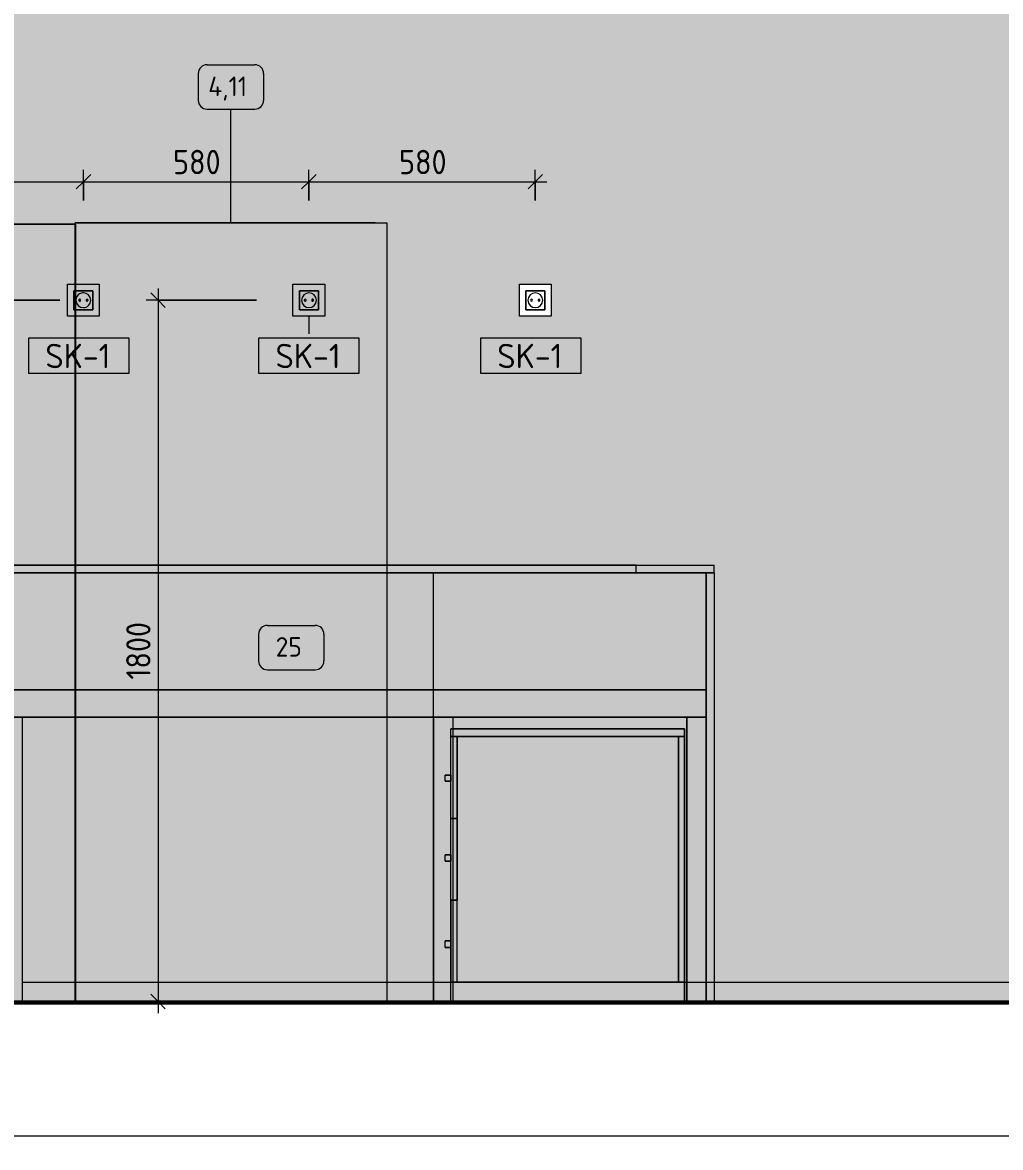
# Model space of a CAD drawing. Header units: millimetres. Extents: x 63432 to 177405, y -1987 to 27578.
# Drawn here: x 129068 to 131578, y 8025 to 10913 of the extents above; entities that cross this region are included whole.
import ezdxf

# ---------------------------------------------------------------- set-up
doc = ezdxf.new("R2010")
doc.units = ezdxf.units.MM
for name, color, linetype, lineweight in [('A-ANNO-DIMS', 7, 'Continuous', 9), ('A-ANNO-DIMS-25', 7, 'Continuous', 9), ('A-GENM-1', 7, 'Continuous', 9), ('A-WALL-PATT', 7, 'Continuous', 9), ('E-ELEC-EQPM', 7, 'Continuous', 9), ('E-ELEC-FIXT-IDEN', 7, 'Continuous', 9), ('I-FURN-IDEN', 7, 'Continuous', 9), ('Электрические приборы', 7, 'Continuous', 9)]:
    doc.layers.add(name, color=color, linetype=linetype, lineweight=lineweight)
for name, color, linetype, lineweight, true_color in [('A-FLOR-1', 7, 'Continuous', 9, 0x787878), ('A-FLOR-FNSH-1', 7, 'Continuous', 30, 0x3c3c3c), ('I-FURN-10', 7, 'Continuous', 9, 0x9e9e9e), ('I-FURN-11', 7, 'Continuous', 9, 0x858585), ('I-FURN-12', 7, 'Continuous', 9, 0x8d8d8d), ('I-FURN-13', 7, 'Continuous', 9, 0x888888), ('I-FURN-6', 7, 'Continuous', 9, 0xc0c0c0), ('I-FURN-8', 7, 'Continuous', 9, 0xacacac), ('I-FURN-9', 7, 'Continuous', 9, 0x949494), ('Розетки', 7, 'Continuous', 9, 0xff1e23)]:
    doc.layers.add(name, color=color, linetype=linetype, lineweight=lineweight, true_color=true_color)
doc.layers.add('I-FURN-7', color=7, linetype='Continuous', lineweight=9, true_color=0x7f7f7f, transparency=0.7)
doc.styles.add('GOST Common_6', font='GOST_Common.ttf', dxfattribs={"height": 50})
doc.styles.add('GOST Common_7', font='GOST_Common.ttf', dxfattribs={"height": 62.5})
doc.styles.add('ISOCPEUR_2', font='isocpeur.ttf', dxfattribs={"width": 0.9, "height": 62.5})
doc.styles.add('ISOCPEUR_3', font='isocpeur.ttf', dxfattribs={"width": 0.9, "height": 50})
doc.dimstyles.new('ISO-2_0_0_9К_Средний_округл2', dxfattribs={"dimscale": 304.8, "dimtxt": 49.799059, "dimasz": 0.123031, "dimexe": 0.098425, "dimexo": 0, "dimgap": 0, "dimtad": 1, "dimdec": 0, "dimrnd": 10, "dimzin": 0, "dimdsep": 46, "dimtxsty": 'ISOCPEUR_3', "dimblk1": 'OBLIQUE', "dimblk2": 'OBLIQUE', "dimsah": 1, "dimcen": 0.09, "dimdle": 0.098425, "dimazin": 0, "dimtfac": 1, "dimtdec": 4, "dimtix": 1, "dimtmove": 0, "dimatfit": 3, "dimfxl": 1, "dimtvp": 1, "dimtolj": 1, "dimtzin": 0, "dimarcsym": 2})
doc.dimstyles.new('ISO-2_5_0_9К_БОЛЬШОЙ_1', dxfattribs={"dimscale": 304.8, "dimtxt": 62.248823, "dimasz": 0.123031, "dimexe": 0.098425, "dimexo": 0.246063, "dimgap": 0, "dimtad": 1, "dimdec": 0, "dimrnd": 10, "dimzin": 0, "dimdsep": 46, "dimtxsty": 'ISOCPEUR_2', "dimblk1": 'OBLIQUE', "dimblk2": 'OBLIQUE', "dimsah": 1, "dimcen": 0.09, "dimdle": 0.098425, "dimazin": 0, "dimtfac": 1, "dimtdec": 4, "dimtix": 1, "dimtmove": 0, "dimatfit": 3, "dimfxl": 1, "dimtvp": 1, "dimtolj": 1, "dimtzin": 0, "dimarcsym": 2})
doc.dimstyles.new('ISO-2_5_0_9К_БОЛЬШОЙ_округление', dxfattribs={"dimscale": 304.8, "dimtxt": 62.248823, "dimasz": 0.123031, "dimexe": 0.098425, "dimexo": 0, "dimgap": 0, "dimtad": 1, "dimdec": 0, "dimrnd": 10, "dimzin": 0, "dimdsep": 46, "dimtxsty": 'ISOCPEUR_2', "dimblk1": 'OBLIQUE', "dimblk2": 'OBLIQUE', "dimsah": 1, "dimcen": 0.09, "dimdle": 0.098425, "dimazin": 0, "dimtfac": 1, "dimtdec": 4, "dimtix": 1, "dimtmove": 0, "dimatfit": 3, "dimfxl": 1, "dimtvp": 1, "dimtolj": 1, "dimtzin": 0, "dimarcsym": 2})

# ---------------------------------------------------------------- blocks, each defined once
blk = doc.blocks.new('Шкаф параметрический - 4_11-32490028-Развертка 3_12-3')
at = {"layer": 'I-FURN-7'}
h = blk.add_hatch(color=256, dxfattribs=at)
h.paths.add_polyline_path([(16587.4, 9520), (17199.7, 9520), (17199.7, 10398.7), (16399.7, 10398.7), (16399.7, 10395), (16400.7, 10395), (16400.7, 10241), (16461.9, 10241), (16461.9, 10159), (16400.7, 10159), (16400.7, 9520)])
h.paths.add_polyline_path([(16975.4, 10159), (16958.9, 10159), (16958.9, 10241), (17040.9, 10241), (17040.9, 10159), (17024.4, 10159)])
h.paths.add_polyline_path([(16990.4, 10197.5), (16991.7, 10197.8), (16992.6, 10198.7), (16992.9, 10200), (16992.6, 10201.2), (16991.7, 10202.2), (16990.4, 10202.5), (16989.2, 10202.2), (16988.3, 10201.2), (16987.9, 10200), (16988.3, 10198.7), (16989.2, 10197.8), (16989.8, 10197.6)])
h.paths.add_polyline_path([(16411.4, 10197.5), (16412.7, 10197.8), (16413.6, 10198.7), (16413.9, 10200), (16413.6, 10201.2), (16412.7, 10202.2), (16411.4, 10202.5), (16410.2, 10202.2), (16409.3, 10201.2), (16408.9, 10200), (16409.3, 10198.7), (16410.2, 10197.8), (16410.8, 10197.6)])
h.paths.add_polyline_path([(16430.4, 10197.5), (16431.7, 10197.8), (16432.6, 10198.7), (16432.9, 10200), (16432.6, 10201.2), (16431.7, 10202.2), (16430.4, 10202.5), (16429.2, 10202.2), (16428.3, 10201.2), (16427.9, 10200), (16428.3, 10198.7), (16429.2, 10197.8), (16429.8, 10197.6)])
h.paths.add_polyline_path([(17009.4, 10197.5), (17010.7, 10197.8), (17011.6, 10198.7), (17011.9, 10200), (17011.6, 10201.2), (17010.7, 10202.2), (17009.4, 10202.5), (17008.2, 10202.2), (17007.3, 10201.2), (17006.9, 10200), (17007.3, 10198.7), (17008.2, 10197.8), (17008.8, 10197.6)])
h = blk.add_hatch(color=256, dxfattribs=at)
h.paths.add_polyline_path([(16400.7, 10159), (16461.9, 10159), (16461.9, 10241), (16400.7, 10241), (16400.7, 10168.5)])
h.paths.add_polyline_path([(16975.4, 10159), (17040.9, 10159), (17040.9, 10241), (16958.9, 10241), (16958.9, 10159)])
h.paths.add_polyline_path([(16990.4, 10197.5), (16989.2, 10197.8), (16988.3, 10198.7), (16987.9, 10200), (16988.3, 10201.2), (16989.2, 10202.2), (16990.4, 10202.5), (16991.7, 10202.2), (16992.6, 10201.2), (16992.9, 10200), (16992.6, 10198.7), (16991.7, 10197.8), (16991.1, 10197.6)])
h.paths.add_polyline_path([(16411.4, 10197.5), (16410.2, 10197.8), (16409.3, 10198.7), (16408.9, 10200), (16409.3, 10201.2), (16410.2, 10202.2), (16411.6, 10202.5), (16412.7, 10202.2), (16413.6, 10201.2), (16413.9, 10200), (16413.6, 10198.7), (16412.7, 10197.8), (16411.6, 10197.5)])
h.paths.add_polyline_path([(17009.4, 10197.5), (17008.2, 10197.8), (17007.3, 10198.7), (17006.9, 10200), (17007.3, 10201.2), (17008.2, 10202.2), (17009.4, 10202.5), (17010.7, 10202.2), (17011.6, 10201.2), (17011.9, 10200), (17011.6, 10198.7), (17010.7, 10197.8), (17010.1, 10197.6)])
h.paths.add_polyline_path([(16430.4, 10197.5), (16429.2, 10197.8), (16428.3, 10198.7), (16427.9, 10200), (16428.3, 10201.2), (16429.2, 10202.2), (16430.4, 10202.5), (16431.7, 10202.2), (16432.6, 10201.2), (16432.9, 10200), (16432.6, 10198.7), (16431.7, 10197.8), (16431.1, 10197.6)])
h = blk.add_hatch(color=256, dxfattribs=at)
h.paths.add_polyline_path([(16587.4, 8450), (17199.7, 8450), (17199.7, 9130), (16400.7, 9130), (16400.7, 8450)])
h.paths.add_polyline_path([(17199.7, 9200), (17199.7, 9520), (16400.7, 9520), (16400.7, 9200), (16587.4, 9200)])
for points in [[(16587.4, 9130), (17199.7, 9130), (17199.7, 9200), (16400.7, 9200), (16400.7, 9130)], [(16400.7, 8400), (17199.7, 8400), (17199.7, 8450), (16400.7, 8450)]]:
    blk.add_hatch(color=256, dxfattribs=at).paths.add_polyline_path(points)
at = {"layer": 'I-FURN-10'}
for p, q in [((16399.7, 9130), (16399.7, 9200)), ((17199.7, 9200), (17199.7, 9130))]:
    blk.add_line(p, q, dxfattribs=at)
at = {"layer": 'I-FURN-6'}
for p, q in [((16399.7, 10398.7), (17199.7, 10398.7)), ((16399.7, 9520), (16399.7, 10398.7)), ((17199.7, 10398.7), (17199.7, 9520))]:
    blk.add_line(p, q, dxfattribs=at)
at = {"layer": 'I-FURN-8'}
for p, q in [((17169.7, 10398.7), (16399.7, 10398.7)), ((16429.7, 10398.7), (17199.7, 10398.7)), ((16399.7, 9200), (16399.7, 9520)), ((17199.7, 9520), (17199.7, 9200)), ((16399.7, 8400), (16399.7, 9130)), ((17199.7, 9130), (17199.7, 8400))]:
    blk.add_line(p, q, dxfattribs=at)
blk = doc.blocks.new('Шкаф параметрический - 1_168-26257969-Развертка 3_12-3')
at = {"layer": 'I-FURN-7'}
h = blk.add_hatch(color=256, dxfattribs=at)
h.paths.add_polyline_path([(16214.7, 8450), (16214.7, 9130), (15900.2, 9130), (15900.2, 8450)])
h.paths.add_polyline_path([(16264.7, 8450), (16399.7, 8450), (16399.7, 9130), (16264.7, 9130), (16264.7, 8559.5)])
h.paths.add_polyline_path([(16399.7, 9520), (16400.7, 9520), (16400.7, 10159), (16399.7, 10159), (16399.7, 9746.3)])
h.paths.add_polyline_path([(15900.2, 9200), (16399.7, 9200), (16399.7, 9520), (15900.2, 9520), (15900.2, 9500)])
h.paths.add_polyline_path([(16399.7, 10241), (16400.7, 10241), (16400.7, 10395), (16399.7, 10395), (16399.7, 10253)])
for points in [[(15900.2, 9520), (16399.7, 9520), (16399.7, 10159), (16379.9, 10159), (16379.9, 10241), (16399.7, 10241), (16399.7, 10395), (15900.2, 10395), (15900.2, 9746.3)], [(16396.4, 10159), (16399.7, 10159), (16399.7, 10241), (16379.9, 10241), (16379.9, 10159)], [(16400.7, 10159), (16400.7, 10241), (16399.7, 10241), (16399.7, 10159)]]:
    blk.add_hatch(color=256, dxfattribs=at).paths.add_polyline_path(points)
h = blk.add_hatch(color=256, dxfattribs=at)
h.paths.add_polyline_path([(16399.7, 8450), (16400.7, 8450), (16400.7, 9130), (16399.7, 9130), (16399.7, 8567.7)])
h.paths.add_polyline_path([(16399.7, 9200), (16400.7, 9200), (16400.7, 9520), (16399.7, 9520), (16399.7, 9500)])
h.paths.add_polyline_path([(16399.7, 9130), (16399.7, 9200), (15900.2, 9200), (15900.2, 9130), (16264.7, 9130)])
h = blk.add_hatch(color=256, dxfattribs=at)
h.paths.add_polyline_path([(16264.7, 8450), (16264.7, 9130), (16214.7, 9130), (16214.7, 8450)])
h.paths.add_polyline_path([(16399.7, 9130), (16400.7, 9130), (16400.7, 9200), (16399.7, 9200)])
h = blk.add_hatch(color=256, dxfattribs=at)
h.paths.add_polyline_path([(16214.7, 8400), (16214.7, 8450), (15900.2, 8450), (15900.2, 8400)])
h.paths.add_polyline_path([(16399.7, 8400), (16399.7, 8450), (16264.7, 8450), (16264.7, 8400)])
h = blk.add_hatch(color=256, dxfattribs=at)
h.paths.add_polyline_path([(16214.7, 8400), (16264.7, 8400), (16264.7, 8450), (16214.7, 8450)])
h.paths.add_polyline_path([(16400.7, 8400), (16400.7, 8450), (16399.7, 8450), (16399.7, 8400)])
at = {"layer": 'I-FURN-10'}
for p, q in [((16399.7, 10395), (16400.7, 10395)), ((16400.7, 9520), (16400.7, 9200)), ((15900.2, 9130), (15900.2, 9200)), ((16400.7, 9130), (16400.7, 8400))]:
    blk.add_line(p, q, dxfattribs=at)
at = {"layer": 'I-FURN-6'}
for p, q in [((15900.2, 10395), (16399.7, 10395)), ((15900.2, 9520), (15900.2, 10395))]:
    blk.add_line(p, q, dxfattribs=at)
at = {"layer": 'I-FURN-8'}
for p, q in [((16399.6, 10395), (15900.2, 10395)), ((15901.3, 10395), (16399.7, 10395)), ((16399.7, 10395), (16400.7, 10395)), ((16400.7, 10395), (16400.7, 9520)), ((15900.2, 9200), (15900.2, 9520)), ((15900.2, 8400), (15900.2, 9130))]:
    blk.add_line(p, q, dxfattribs=at)
at = {"layer": 'I-FURN-9'}
blk.add_line((16400.7, 9200), (16400.7, 9130), dxfattribs=at)
blk = doc.blocks.new('Плинтус - Плинтус темный _ст_школа_-33434823-Развертка 3_12-3')
at = {"layer": 'A-GENM-1'}
h = blk.add_hatch(color=256, dxfattribs=at)
h.paths.add_polyline_path([(26548.8, 8400), (26581, 8400), (26581, 8450), (26450, 8450), (26450, 8400), (26500, 8400)])
h.paths.add_polyline_path([(13636, 8400), (13650.4, 8400), (13650.4, 8450), (13636, 8450), (13636, 8400.9)])
h.paths.add_polyline_path([(14569.6, 8400), (15089.7, 8400), (15089.7, 8450), (14569.6, 8450)])
h.paths.add_polyline_path([(18039.7, 8400), (18934, 8400), (18934, 8450), (18039.7, 8450)])
h.paths.add_polyline_path([(26430, 8400), (26430, 8450), (25070, 8450), (25070, 8400), (26197.2, 8400)])
h.paths.add_polyline_path([(19923.9, 8400), (20850, 8400), (20850, 8450), (19923.9, 8450)])
h.paths.add_polyline_path([(25030, 8400), (25030, 8450), (23670, 8450), (23670, 8400), (25025.3, 8400)])
h.paths.add_polyline_path([(20908.2, 8400), (23650, 8400), (23650, 8450), (20908.2, 8450)])
for p, q in [((16264.7, 8450), (16399.7, 8450)), ((16399.7, 8450), (16400.7, 8450)), ((16400.7, 8450), (17199.7, 8450)), ((17199.7, 8450), (17319.7, 8450)), ((17319.7, 8450), (17364.2, 8450)), ((17364.2, 8450), (17369.7, 8450)), ((17369.7, 8450), (17380.2, 8450)), ((17380.2, 8450), (17948.2, 8450)), ((17948.2, 8450), (17964.2, 8450)), ((17964.2, 8450), (17969.7, 8450)), ((17969.7, 8450), (18019.7, 8450)), ((18019.7, 8450), (18039.7, 8450)), ((18039.7, 8450), (18934, 8450)), ((16399.7, 8400), (16264.7, 8400)), ((16400.7, 8400), (16399.7, 8400)), ((17199.7, 8400), (16400.7, 8400)), ((17319.7, 8400), (17199.7, 8400)), ((17364.2, 8400), (17319.7, 8400)), ((17369.7, 8400), (17364.2, 8400)), ((17964.2, 8400), (17369.7, 8400)), ((17969.7, 8400), (17964.2, 8400)), ((18019.7, 8400), (17969.7, 8400)), ((18039.7, 8400), (18019.7, 8400)), ((18934, 8400), (18039.7, 8400))]:
    blk.add_line(p, q, dxfattribs=at)
blk = doc.blocks.new('Роз - p220-25282436-Развертка 3_12-3')
at = {"layer": 'Розетки'}
for p, q in [((16396.4, 10224.5), (16399.7, 10224.5)), ((16396.4, 10175.5), (16396.4, 10224.5)), ((16399.7, 10224.5), (16400.7, 10224.5)), ((16400.7, 10224.5), (16445.4, 10224.5)), ((16445.4, 10224.5), (16445.4, 10175.5)), ((16399.7, 10175.5), (16396.4, 10175.5)), ((16400.7, 10175.5), (16399.7, 10175.5)), ((16445.4, 10175.5), (16400.7, 10175.5))]:
    blk.add_line(p, q, dxfattribs=at)
for centre, radius, start, end in [((16420.9, 10200), 19, 120, 180), ((16420.9, 10200), 19, 180, 270), ((16411.4, 10200), 2.5, 120, 180), ((16411.4, 10200), 2.5, 180, 225), ((16411.4, 10200), 2.5, 225, 300), ((16411.4, 10200), 2.5, 75, 120), ((16420.9, 10200), 19, 90, 120), ((16411.4, 10200), 2.5, 0, 75), ((16411.4, 10200), 2.5, 300, 0), ((16420.9, 10200), 19, 0, 90), ((16430.4, 10200), 2.5, 165, 180), ((16430.4, 10200), 2.5, 180, 255), ((16430.4, 10200), 2.5, 90, 165), ((16430.4, 10200), 2.5, 255, 315), ((16430.4, 10200), 2.5, 30, 90), ((16430.4, 10200), 2.5, 315, 0), ((16430.4, 10200), 2.5, 0, 30), ((16420.9, 10200), 19, 315, 0), ((16420.9, 10200), 19, 270, 315)]:
    blk.add_arc(centre, radius, start, end, dxfattribs=at)
blk = doc.blocks.new('Рамки - Рамка х1-25282438-Развертка 3_12-3')
at = {"layer": 'E-ELEC-EQPM'}
for p, q in [((16379.9, 10241), (16399.7, 10241)), ((16379.9, 10159), (16379.9, 10241)), ((16396.4, 10224.5), (16396.4, 10175.5)), ((16399.7, 10224.5), (16396.4, 10224.5)), ((16399.7, 10241), (16400.7, 10241)), ((16400.7, 10224.5), (16399.7, 10224.5)), ((16400.7, 10241), (16461.9, 10241)), ((16445.4, 10224.5), (16400.7, 10224.5)), ((16445.4, 10175.5), (16445.4, 10224.5)), ((16461.9, 10241), (16461.9, 10159)), ((16396.4, 10175.5), (16399.7, 10175.5)), ((16399.7, 10175.5), (16400.7, 10175.5)), ((16400.7, 10175.5), (16445.4, 10175.5)), ((16399.7, 10159), (16379.9, 10159)), ((16400.7, 10159), (16399.7, 10159)), ((16461.9, 10159), (16400.7, 10159))]:
    blk.add_line(p, q, dxfattribs=at)
blk = doc.blocks.new('Роз - p220-V71-Развертка 3_12-3')
at = {"layer": 'Розетки'}
for p, q in [((16975.4, 10224.5), (17024.4, 10224.5)), ((16975.4, 10175.5), (16975.4, 10224.5)), ((17024.4, 10224.5), (17024.4, 10175.5)), ((17024.4, 10175.5), (16975.4, 10175.5))]:
    blk.add_line(p, q, dxfattribs=at)
for centre, radius, start, end in [((16999.9, 10200), 19, 0, 180), ((16999.9, 10200), 19, 180, 0), ((16990.4, 10200), 2.5, 0, 180), ((16990.4, 10200), 2.5, 180, 195), ((16990.4, 10200), 2.5, 195, 225), ((16990.4, 10200), 2.5, 225, 255), ((16990.4, 10200), 2.5, 255, 0), ((17009.4, 10200), 2.5, 150, 180), ((17009.4, 10200), 2.5, 180, 240), ((17009.4, 10200), 2.5, 0, 150), ((17009.4, 10200), 2.5, 240, 330), ((17009.4, 10200), 2.5, 330, 0)]:
    blk.add_arc(centre, radius, start, end, dxfattribs=at)
blk = doc.blocks.new('Рамки - Рамка х1-V72-Развертка 3_12-3')
at = {"layer": 'E-ELEC-EQPM'}
for p, q in [((16958.9, 10241), (17040.9, 10241)), ((16958.9, 10159), (16958.9, 10241)), ((16975.4, 10224.5), (16975.4, 10175.5)), ((17024.4, 10224.5), (16975.4, 10224.5)), ((17024.4, 10175.5), (17024.4, 10224.5)), ((17040.9, 10241), (17040.9, 10159)), ((16975.4, 10175.5), (17024.4, 10175.5)), ((17040.9, 10159), (16958.9, 10159))]:
    blk.add_line(p, q, dxfattribs=at)
blk = doc.blocks.new('Роз - p220-V68-Развертка 3_12-3')
at = {"layer": 'Розетки'}
for p, q in [((23279.1, 8724.5), (23328.1, 8724.5)), ((23279.1, 8675.5), (23279.1, 8724.5)), ((23328.1, 8724.5), (23328.1, 8675.5)), ((23328.1, 8675.5), (23279.1, 8675.5))]:
    blk.add_line(p, q, dxfattribs=at)
for centre, radius, start, end in [((23303.6, 8700), 19, 0, 180), ((23303.6, 8700), 19, 180, 0), ((23294.1, 8700), 2.5, 0, 180), ((23294.1, 8700), 2.5, 180, 0), ((23313.1, 8700), 2.5, 0, 180), ((23313.1, 8700), 2.5, 180, 0)]:
    blk.add_arc(centre, radius, start, end, dxfattribs=at)
blk = doc.blocks.new('Рамки - Рамка х1-V73-Развертка 3_12-3')
at = {"layer": 'E-ELEC-EQPM'}
for p, q in [((17539.9, 10241), (17621.9, 10241)), ((17539.9, 10159), (17539.9, 10241)), ((17556.4, 10224.5), (17556.4, 10175.5)), ((17605.4, 10224.5), (17556.4, 10224.5)), ((17605.4, 10175.5), (17605.4, 10224.5)), ((17621.9, 10241), (17621.9, 10159)), ((17556.4, 10175.5), (17605.4, 10175.5)), ((17621.9, 10159), (17539.9, 10159))]:
    blk.add_line(p, q, dxfattribs=at)
blk = doc.blocks.new('Рецепция библиотеки - Рецепция библиотеки-32034482-Развертка 3_12-3')
at = {"layer": 'I-FURN-7'}
h = blk.add_hatch(color=256, dxfattribs=at)
h.paths.add_polyline_path([(17199.7, 9500), (18039.7, 9500), (18039.7, 9520), (17199.7, 9520)])
h.paths.add_polyline_path([(15900.2, 9500), (15900.2, 9520), (15089.7, 9520), (15089.7, 9500), (15649.9, 9500)])
h = blk.add_hatch(color=256, dxfattribs=at)
h.paths.add_polyline_path([(15089.7, 8450), (15109.7, 8450), (15109.7, 9200), (15900.2, 9200), (15900.2, 9500), (15089.7, 9500), (15089.7, 8488.6)])
h.paths.add_polyline_path([(17319.7, 8450), (17319.7, 9130), (17199.7, 9130), (17199.7, 8450)])
h.paths.add_polyline_path([(15900.2, 8450), (15900.2, 9130), (15159.7, 9130), (15159.7, 8450), (15190.3, 8450), (15190.3, 9100), (15590.3, 9100), (15590.3, 8450), (15649.9, 8450)])
h.paths.add_polyline_path([(18019.7, 8450), (18039.7, 8450), (18039.7, 9500), (18019.7, 9500), (18019.7, 8665.4)])
h.paths.add_polyline_path([(17319.7, 9200), (17319.7, 9500), (17199.7, 9500), (17199.7, 9200)])
for points in [[(17525, 9200), (18019.7, 9200), (18019.7, 9500), (17319.7, 9500), (17319.7, 9200)], [(17969.7, 8450), (17969.7, 9130), (18019.7, 9130), (18019.7, 9200), (17319.7, 9200), (17319.7, 9130), (17369.7, 9130), (17369.7, 9100), (17964.2, 9100), (17964.2, 8450)], [(17369.7, 8450), (17369.7, 9100), (17364.2, 9100), (17364.2, 8981.3), (17349.2, 8981.3), (17349.2, 8965.7), (17364.2, 8965.7), (17364.2, 8776.7), (17349.2, 8776.7), (17349.2, 8760.1), (17364.2, 8760.1), (17364.2, 8556), (17349.2, 8556), (17349.2, 8538.7), (17364.2, 8538.7), (17364.2, 8450)], [(17369.7, 8450), (17380.2, 8450), (17380.2, 9080), (17948.2, 9080), (17948.2, 8450), (17964.2, 8450), (17964.2, 9100), (17369.7, 9100), (17369.7, 8626.2)], [(17969.7, 8400), (18019.7, 8400), (18019.7, 8450), (17319.7, 8450), (17319.7, 8400), (17964.2, 8400)]]:
    blk.add_hatch(color=256, dxfattribs=at).paths.add_polyline_path(points)
h = blk.add_hatch(color=256, dxfattribs=at)
h.paths.add_polyline_path([(15649.9, 9130), (15900.2, 9130), (15900.2, 9200), (15109.7, 9200), (15109.7, 9130), (15590.3, 9130)])
h.paths.add_polyline_path([(17319.7, 9130), (17319.7, 9200), (17199.7, 9200), (17199.7, 9130)])
h = blk.add_hatch(color=256, dxfattribs=at)
h.paths.add_polyline_path([(17319.7, 8450), (17364.2, 8450), (17364.2, 8538.7), (17349.2, 8538.7), (17349.2, 8556), (17364.2, 8556), (17364.2, 8760.1), (17349.2, 8760.1), (17349.2, 8776.7), (17364.2, 8776.7), (17364.2, 8965.7), (17349.2, 8965.7), (17349.2, 8981.3), (17364.2, 8981.3), (17364.2, 9100), (17369.7, 9100), (17369.7, 9130), (17319.7, 9130), (17319.7, 8623.2)])
h.paths.add_polyline_path([(17969.7, 8450), (18019.7, 8450), (18019.7, 9130), (17969.7, 9130), (17969.7, 8662.4)])
h.paths.add_polyline_path([(17525, 8450), (17948.2, 8450), (17948.2, 9080), (17380.2, 9080), (17380.2, 8450)])
h = blk.add_hatch(color=256, dxfattribs=at)
h.paths.add_polyline_path([(15900.2, 8400), (15900.2, 8450), (15590.3, 8450), (15590.3, 8400), (15649.9, 8400)])
h.paths.add_polyline_path([(15109.7, 8400), (15109.7, 8450), (15089.7, 8450), (15089.7, 8400)])
h.paths.add_polyline_path([(18039.7, 8400), (18039.7, 8450), (18019.7, 8450), (18019.7, 8400)])
h.paths.add_polyline_path([(17199.7, 8400), (17319.7, 8400), (17319.7, 8450), (17199.7, 8450)])
h.paths.add_polyline_path([(15159.7, 8400), (15190.3, 8400), (15190.3, 8450), (15159.7, 8450)])
at = {"layer": 'I-FURN-10'}
for p, q in [((15089.7, 9500), (17839.7, 9500)), ((18019.7, 9500), (15109.7, 9500)), ((17319.7, 9500), (18019.7, 9500)), ((17319.7, 9200), (15109.7, 9200)), ((17319.7, 9130), (17319.7, 9200)), ((18019.7, 9200), (17319.7, 9200)), ((17319.7, 9130), (17319.7, 9200)), ((17319.7, 9130), (17319.7, 9200)), ((18019.7, 9200), (18019.7, 9130)), ((18019.7, 9200), (18019.7, 9130)), ((16264.7, 8400), (16264.7, 9130)), ((16264.7, 8400), (16264.7, 9130)), ((16264.7, 9130), (17319.7, 9130)), ((17319.7, 9130), (17369.7, 9130)), ((17319.7, 8400), (17319.7, 9130)), ((17319.7, 9130), (17319.7, 8400)), ((17369.7, 9130), (17969.7, 9130)), ((17369.7, 8400), (17369.7, 9130)), ((17369.7, 8400), (17369.7, 9130)), ((17969.7, 8400), (17969.7, 9130)), ((17969.7, 9130), (17969.7, 8400)), ((18019.7, 8400), (18019.7, 9130)), ((18019.7, 8400), (18019.7, 9130)), ((17964.2, 9100), (17369.7, 9100)), ((17964.2, 9080), (17964.2, 9100)), ((17948.2, 9080), (17948.2, 8450)), ((17948.2, 8450), (17948.2, 9080)), ((17964.2, 8450), (17964.2, 9080)), ((17964.2, 8400), (17964.2, 8450)), ((17369.7, 8400), (17319.7, 8400)), ((17964.2, 8400), (17369.7, 8400)), ((17969.7, 8400), (17964.2, 8400))]:
    blk.add_line(p, q, dxfattribs=at)
at = {"layer": 'I-FURN-11'}
for p, q in [((17364.2, 8400), (17369.7, 8400)), ((17369.7, 8400), (17364.2, 8400))]:
    blk.add_line(p, q, dxfattribs=at)
at = {"layer": 'I-FURN-12'}
for p, q in [((16264.7, 9130), (16214.7, 9130)), ((16214.7, 9130), (16264.7, 9130)), ((17319.7, 9130), (17369.7, 9130)), ((17369.7, 9130), (17319.7, 9130)), ((17319.7, 8400), (17319.7, 9130)), ((17319.7, 8400), (17319.7, 9130)), ((17969.7, 9130), (18019.7, 9130)), ((18019.7, 9130), (17969.7, 9130)), ((18019.7, 8400), (18019.7, 9130)), ((18019.7, 9130), (18019.7, 8400)), ((17369.7, 9100), (17364.2, 9100)), ((17364.2, 9080), (17364.2, 9100)), ((17364.2, 8981.3), (17364.2, 9080)), ((17380.2, 8870), (17380.2, 9080)), ((17948.2, 9080), (17380.2, 9080)), ((17380.2, 8450), (17380.2, 9080)), ((17380.2, 9080), (17948.2, 9080)), ((17364.2, 8981.3), (17349.2, 8981.3)), ((17349.2, 8965.7), (17349.2, 8981.3)), ((17364.2, 8981.3), (17364.2, 8965.7)), ((17349.2, 8965.7), (17364.2, 8965.7)), ((17364.2, 8870), (17364.2, 8965.7)), ((17364.2, 8776.7), (17364.2, 8870)), ((17380.2, 8660), (17380.2, 8870)), ((17364.2, 8776.7), (17349.2, 8776.7)), ((17349.2, 8760.1), (17349.2, 8776.7)), ((17349.2, 8760.1), (17364.2, 8760.1)), ((17364.2, 8776.7), (17364.2, 8760.1)), ((17364.2, 8660), (17364.2, 8760.1)), ((17364.2, 8556), (17364.2, 8660)), ((17380.2, 8450), (17380.2, 8660)), ((17364.2, 8556), (17349.2, 8556)), ((17349.2, 8538.7), (17349.2, 8556)), ((17364.2, 8556), (17364.2, 8538.7)), ((17349.2, 8538.7), (17364.2, 8538.7)), ((17364.2, 8450), (17364.2, 8538.7)), ((17364.2, 8400), (17364.2, 8450)), ((17380.2, 8450), (17948.2, 8450)), ((17948.2, 8450), (17380.2, 8450)), ((16214.7, 8400), (16264.7, 8400)), ((17364.2, 8400), (17319.7, 8400)), ((17319.7, 8400), (17369.7, 8400)), ((17369.7, 8400), (17364.2, 8400)), ((17369.7, 8400), (17964.2, 8400)), ((17964.2, 8400), (17369.7, 8400)), ((18019.7, 8400), (17969.7, 8400)), ((17969.7, 8400), (18019.7, 8400))]:
    blk.add_line(p, q, dxfattribs=at)
at = {"layer": 'I-FURN-13'}
for p, q in [((17369.7, 9130), (17319.7, 9130)), ((17319.7, 9130), (17369.7, 9130)), ((18019.7, 9130), (17969.7, 9130)), ((17969.7, 9130), (18019.7, 9130)), ((17369.7, 9080), (17364.2, 9080)), ((17364.2, 9080), (17369.7, 9080)), ((17364.2, 8965.7), (17364.2, 8981.3)), ((17364.2, 8965.7), (17364.2, 8981.3)), ((17369.7, 8870), (17364.2, 8870)), ((17364.2, 8870), (17369.7, 8870)), ((17364.2, 8760.1), (17364.2, 8776.7)), ((17364.2, 8760.1), (17364.2, 8776.7)), ((17364.2, 8660), (17369.7, 8660)), ((17369.7, 8660), (17364.2, 8660)), ((17364.2, 8538.7), (17364.2, 8556)), ((17364.2, 8538.7), (17364.2, 8556)), ((17364.2, 8450), (17369.7, 8450)), ((17369.7, 8450), (17364.2, 8450)), ((17319.7, 8400), (17364.2, 8400)), ((17364.2, 8400), (17319.7, 8400)), ((17364.2, 8400), (17369.7, 8400)), ((17369.7, 8400), (17364.2, 8400)), ((17969.7, 8400), (18019.7, 8400)), ((18019.7, 8400), (17969.7, 8400))]:
    blk.add_line(p, q, dxfattribs=at)
at = {"layer": 'I-FURN-6'}
for p, q in [((15089.7, 9520), (18039.7, 9520)), ((18039.7, 9500), (15089.7, 9500)), ((15089.7, 9500), (18039.7, 9500)), ((18039.7, 9500), (18039.7, 9520)), ((18039.7, 9500), (18039.7, 8400)), ((18039.7, 8400), (15089.7, 8400))]:
    blk.add_line(p, q, dxfattribs=at)
at = {"layer": 'I-FURN-8'}
for p, q in [((17839.7, 9520), (15089.7, 9520)), ((17319.7, 9200), (17319.7, 9500)), ((17839.7, 9500), (17839.7, 9520)), ((18019.7, 9500), (18019.7, 9200)), ((18019.7, 8400), (18019.7, 9500)), ((15109.7, 9200), (18019.7, 9200)), ((18019.7, 9130), (18019.7, 9200)), ((18019.7, 9130), (15109.7, 9130)), ((16214.7, 9130), (16264.7, 9130)), ((16264.7, 8400), (16264.7, 9130)), ((17319.7, 9130), (17319.7, 8400)), ((17369.7, 8400), (17369.7, 9130)), ((17969.7, 9130), (18019.7, 9130)), ((17969.7, 9130), (17969.7, 8400)), ((18019.7, 8400), (18019.7, 9130)), ((17369.7, 9100), (17964.2, 9100)), ((17964.2, 9100), (17964.2, 9080)), ((17369.7, 9080), (17380.2, 9080)), ((17964.2, 9080), (17369.7, 9080)), ((17380.2, 9080), (17380.2, 8870)), ((17380.2, 9080), (17964.2, 9080)), ((17380.2, 8450), (17380.2, 9080)), ((17964.2, 9080), (17964.2, 8450)), ((17369.7, 8870), (17380.2, 8870)), ((17380.2, 8870), (17369.7, 8870)), ((17380.2, 8870), (17380.2, 8660)), ((17380.2, 8660), (17369.7, 8660)), ((17369.7, 8660), (17380.2, 8660)), ((17380.2, 8450), (17380.2, 8660)), ((17380.2, 8450), (17369.7, 8450)), ((17369.7, 8450), (17964.2, 8450)), ((17964.2, 8450), (17380.2, 8450)), ((17964.2, 8450), (17964.2, 8400)), ((15109.7, 8400), (18019.7, 8400)), ((16264.7, 8400), (16214.7, 8400)), ((18019.7, 8400), (17969.7, 8400))]:
    blk.add_line(p, q, dxfattribs=at)
at = {"layer": 'I-FURN-9'}
for p, q in [((16214.7, 9130), (16264.7, 9130)), ((16264.7, 9130), (16214.7, 9130)), ((16264.7, 8400), (16264.7, 9130)), ((17369.7, 9130), (17319.7, 9130)), ((17319.7, 9130), (17369.7, 9130)), ((17319.7, 8400), (17319.7, 9130)), ((17319.7, 8400), (17319.7, 9130)), ((17969.7, 9130), (17369.7, 9130)), ((17369.7, 8400), (17369.7, 9130)), ((17369.7, 9130), (17969.7, 9130)), ((18019.7, 9130), (17969.7, 9130)), ((17969.7, 9130), (18019.7, 9130)), ((17969.7, 8400), (17969.7, 9130)), ((18019.7, 9130), (18019.7, 8400)), ((18019.7, 8400), (18019.7, 9130)), ((17364.2, 9100), (17369.7, 9100)), ((17364.2, 9080), (17364.2, 9100)), ((17364.2, 9080), (17369.7, 9080)), ((17364.2, 8870), (17364.2, 9080)), ((17369.7, 9080), (17364.2, 9080)), ((17380.2, 9080), (17369.7, 9080)), ((17369.7, 9080), (17380.2, 9080)), ((17380.2, 9080), (17948.2, 9080)), ((17948.2, 9080), (17380.2, 9080)), ((17380.2, 8450), (17380.2, 9080)), ((17380.2, 8450), (17380.2, 9080)), ((17964.2, 9080), (17948.2, 9080)), ((17948.2, 9080), (17964.2, 9080)), ((17349.2, 8981.3), (17364.2, 8981.3)), ((17349.2, 8965.7), (17349.2, 8981.3)), ((17364.2, 8965.7), (17349.2, 8965.7)), ((17364.2, 8870), (17369.7, 8870)), ((17364.2, 8660), (17364.2, 8870)), ((17369.7, 8870), (17364.2, 8870)), ((17380.2, 8870), (17369.7, 8870)), ((17369.7, 8870), (17380.2, 8870)), ((17349.2, 8776.7), (17364.2, 8776.7)), ((17349.2, 8760.1), (17349.2, 8776.7)), ((17364.2, 8760.1), (17349.2, 8760.1)), ((17369.7, 8660), (17364.2, 8660)), ((17364.2, 8660), (17369.7, 8660)), ((17364.2, 8660), (17364.2, 8450)), ((17369.7, 8660), (17380.2, 8660)), ((17380.2, 8660), (17369.7, 8660)), ((17349.2, 8556), (17364.2, 8556)), ((17349.2, 8538.7), (17349.2, 8556)), ((17364.2, 8538.7), (17349.2, 8538.7)), ((17369.7, 8450), (17364.2, 8450)), ((17364.2, 8450), (17369.7, 8450)), ((17364.2, 8400), (17364.2, 8450)), ((17369.7, 8450), (17380.2, 8450)), ((17380.2, 8450), (17369.7, 8450)), ((17380.2, 8450), (17948.2, 8450)), ((17948.2, 8450), (17380.2, 8450)), ((17948.2, 8450), (17964.2, 8450)), ((17964.2, 8450), (17948.2, 8450)), ((16264.7, 8400), (16214.7, 8400)), ((16214.7, 8400), (16264.7, 8400)), ((17319.7, 8400), (17369.7, 8400)), ((17369.7, 8400), (17319.7, 8400)), ((17369.7, 8400), (17964.2, 8400)), ((17964.2, 8400), (17369.7, 8400)), ((17964.2, 8400), (17969.7, 8400)), ((17969.7, 8400), (17964.2, 8400)), ((17969.7, 8400), (18019.7, 8400)), ((18019.7, 8400), (17969.7, 8400))]:
    blk.add_line(p, q, dxfattribs=at)
blk = doc.blocks.new('DIMBLOCK35-Развертка 3_12-3')
at = {"layer": 'A-ANNO-DIMS-25'}
for p, q in [((126424.6, 8400), (126424.6, 8025.5)), ((126424.6, 8055.5), (126424.6, 8400)), ((139682.6, 8400), (139682.6, 8025.5)), ((139682.6, 8055.5), (139682.6, 8400)), ((126424.6, 8055.5), (139712.6, 8055.5))]:
    blk.add_line(p, q, dxfattribs=at)
at = {"layer": 'A-ANNO-DIMS-25', "lineweight": 20}
for p, q in [((126424.6, 8055.5), (126405.8, 8036.7)), ((126424.6, 8055.5), (126443.3, 8074.2)), ((139682.6, 8055.5), (139663.8, 8036.7)), ((139682.6, 8055.5), (139701.3, 8074.2))]:
    blk.add_line(p, q, dxfattribs=at)
at = {"layer": 'A-ANNO-DIMS-25', "color": 0, "insert": (132978.9, 8120.8), "char_height": 50, "width": 179.277, "attachment_point": 1, "line_spacing_factor": 1.149209, "style": 'ISOCPEUR_3'}
blk.add_mtext('13260', dxfattribs=at)
blk = doc.blocks.new('_Oblique')
at = {"color": 0, "linetype": 'ByBlock', "lineweight": -2}
blk.add_line((-0.5, -0.5), (0.5, 0.5), dxfattribs=at)
blk = doc.blocks.new('DIMBLOCK36-Развертка 3_12-3')
at = {"layer": 'A-ANNO-DIMS-25'}
for p, q in [((126423.6, 10455.8), (126423.6, 10534.2)), ((129224.5, 10455.8), (129224.5, 10534.2)), ((126393.6, 10504.2), (129254.5, 10504.2)), ((126423.6, 10504.2), (126423.6, 10455.8)), ((129224.5, 10504.2), (129224.5, 10455.8))]:
    blk.add_line(p, q, dxfattribs=at)
at = {"layer": 'A-ANNO-DIMS-25', "lineweight": 20}
for p, q in [((126423.6, 10504.2), (126442.3, 10523)), ((129224.5, 10504.2), (129243.3, 10523)), ((126423.6, 10504.2), (126404.8, 10485.5)), ((129224.5, 10504.2), (129205.8, 10485.5))]:
    blk.add_line(p, q, dxfattribs=at)
at = {"layer": 'A-ANNO-DIMS-25', "color": 0, "insert": (127745, 10585.9), "char_height": 62.5, "width": 189.619, "attachment_point": 1, "line_spacing_factor": 1.149209, "style": 'ISOCPEUR_2'}
blk.add_mtext('2800', dxfattribs=at)
blk = doc.blocks.new('DIMBLOCK37-Развертка 3_12-3')
at = {"layer": 'A-ANNO-DIMS-25'}
for p, q in [((129416.1, 10230), (129416.1, 8370)), ((129668.5, 10200), (129386.1, 10200)), ((129416.1, 10200), (129668.5, 10200)), ((129367.6, 8400), (129446.1, 8400)), ((129416.1, 8400), (129367.6, 8400))]:
    blk.add_line(p, q, dxfattribs=at)
at = {"layer": 'A-ANNO-DIMS-25', "lineweight": 20}
for p, q in [((129416.1, 10200), (129397.3, 10218.8)), ((129416.1, 10200), (129434.8, 10181.2)), ((129416.1, 8400), (129397.3, 8418.7)), ((129416.1, 8400), (129434.8, 8381.2))]:
    blk.add_line(p, q, dxfattribs=at)
at = {"layer": 'A-ANNO-DIMS-25', "color": 0, "insert": (129334.4, 9226.4), "char_height": 62.5, "width": 176.691, "attachment_point": 1, "rotation": 90, "line_spacing_factor": 1.149209, "style": 'ISOCPEUR_2'}
blk.add_mtext('1800', dxfattribs=at)
blk = doc.blocks.new('М_силовых электроприборов_РАЗВЕРТКИ - Типоразмер_примечание-27444908-Развертка 3_12-3')
at = {"layer": 'E-ELEC-FIXT-IDEN'}
for p, q in [((17129.1, 10102.6), (16870.8, 10102.6)), ((16870.8, 10102.6), (16870.8, 10012.6)), ((17129.1, 10012.6), (17129.1, 10102.6)), ((16870.8, 10012.6), (17129.1, 10012.6))]:
    blk.add_line(p, q, dxfattribs=at)
blk = doc.blocks.new('DIMBLOCK43-Развертка 3_12-3')
at = {"layer": 'A-ANNO-DIMS-25'}
for p, q in [((129224.5, 10455.8), (129224.5, 10534.2)), ((129803.5, 10455.8), (129803.5, 10534.2)), ((129194.5, 10504.2), (129803.5, 10504.2)), ((129224.5, 10504.2), (129224.5, 10455.8)), ((129803.5, 10504.2), (129803.5, 10455.8))]:
    blk.add_line(p, q, dxfattribs=at)
at = {"layer": 'A-ANNO-DIMS-25', "lineweight": 20}
for p, q in [((129224.5, 10504.2), (129243.3, 10523)), ((129803.5, 10504.2), (129822.3, 10523)), ((129224.5, 10504.2), (129205.8, 10485.5)), ((129803.5, 10504.2), (129784.8, 10485.5))]:
    blk.add_line(p, q, dxfattribs=at)
at = {"layer": 'A-ANNO-DIMS-25', "color": 0, "insert": (129454.8, 10585.9), "char_height": 62.5, "width": 142.215, "attachment_point": 1, "line_spacing_factor": 1.149209, "style": 'ISOCPEUR_2'}
blk.add_mtext('580', dxfattribs=at)
blk = doc.blocks.new('DIMBLOCK44-Развертка 3_12-3')
at = {"layer": 'A-ANNO-DIMS-25'}
for p, q in [((129803.5, 10455.8), (129803.5, 10534.2)), ((130384.5, 10455.8), (130384.5, 10534.2)), ((129803.5, 10504.2), (130414.5, 10504.2)), ((129803.5, 10504.2), (129803.5, 10455.8)), ((130384.5, 10504.2), (130384.5, 10455.8))]:
    blk.add_line(p, q, dxfattribs=at)
at = {"layer": 'A-ANNO-DIMS-25', "lineweight": 20}
for p, q in [((129803.5, 10504.2), (129822.3, 10523)), ((130384.5, 10504.2), (130403.3, 10523)), ((129803.5, 10504.2), (129784.8, 10485.5)), ((130384.5, 10504.2), (130365.8, 10485.5))]:
    blk.add_line(p, q, dxfattribs=at)
at = {"layer": 'A-ANNO-DIMS-25', "color": 0, "insert": (130034.8, 10585.9), "char_height": 62.5, "width": 142.215, "attachment_point": 1, "line_spacing_factor": 1.149209, "style": 'ISOCPEUR_2'}
blk.add_mtext('580', dxfattribs=at)
blk = doc.blocks.new('DIMBLOCK45-Развертка 3_12-3')
at = {"layer": 'A-ANNO-DIMS-25'}
for p, q in [((127940, 10230), (127940, 8370)), ((129164.5, 10200), (127910, 10200)), ((127940, 10200), (129164.5, 10200)), ((127966.6, 8400), (127910, 8400)), ((127940, 8400), (127966.6, 8400))]:
    blk.add_line(p, q, dxfattribs=at)
at = {"layer": 'A-ANNO-DIMS-25', "lineweight": 20}
for p, q in [((127940, 10200), (127921.3, 10218.8)), ((127940, 10200), (127958.8, 10181.2)), ((127940, 8400), (127921.3, 8418.7)), ((127940, 8400), (127958.8, 8381.2))]:
    blk.add_line(p, q, dxfattribs=at)
at = {"layer": 'A-ANNO-DIMS-25', "color": 0, "insert": (127858.4, 9226.4), "char_height": 62.5, "width": 176.691, "attachment_point": 1, "rotation": 90, "line_spacing_factor": 1.149209, "style": 'ISOCPEUR_2'}
blk.add_mtext('1800', dxfattribs=at)
blk = doc.blocks.new('Марка_Мебель - В прямоуг_Balcon_Марка-25523697-Развертка 3_12-3')
at = {"layer": 'I-FURN-IDEN'}
for p, q in [((14048.6, 9739.8), (14171.4, 9739.8)), ((14026.1, 9717.3), (14026.1, 9648.3)), ((14193.9, 9717.3), (14193.9, 9648.5)), ((14048.5, 9626), (14171.4, 9626))]:
    blk.add_line(p, q, dxfattribs=at)
for centre, radius, start, end in [((14048.6, 9717.3), 22.5, 90, 180), ((14171.4, 9717.3), 22.5, 0, 90), ((14048.5, 9648.3), 22.3, 180, 270), ((14171.4, 9648.5), 22.5, 270, 0)]:
    blk.add_arc(centre, radius, start, end, dxfattribs=at)

msp = doc.modelspace()

# ---------------------------------------------------------------- hatches: boundary and pattern name
at = {"layer": 'A-FLOR-1'}
h = msp.add_hatch(color=256, dxfattribs=at)
h.paths.add_polyline_path([(139683.6, 8395), (139683.6, 8400), (139253.6, 8400), (139253.6, 8395), (139586.7, 8395)])
h.paths.add_polyline_path([(124703.3, 8395), (136453.6, 8395), (136453.6, 8400), (124703.3, 8400)])
h.paths.add_polyline_path([(139233.6, 8395), (139233.6, 8400), (137873.6, 8400), (137873.6, 8395), (139000.8, 8395)])
h.paths.add_polyline_path([(137833.6, 8395), (137833.6, 8400), (136473.6, 8400), (136473.6, 8395), (137828.9, 8395)])
at = {"layer": 'A-WALL-PATT'}
h = msp.add_hatch(color=256, dxfattribs=at)
h.paths.add_polyline_path([(139433.6, 8400), (139433.6, 8500), (139383.6, 8500), (139383.6, 9200), (139682.6, 9200), (139682.6, 9204), (139383.6, 9204), (139383.6, 9220), (139682.6, 9220), (139682.6, 13150), (126424.6, 13150), (126424.6, 8450), (126453.9, 8450), (126453.9, 9295), (127373.2, 9295), (127373.2, 8450), (127893.3, 8450), (127893.3, 9520), (128703.8, 9520), (128703.8, 10395), (129203.3, 10395), (129203.3, 10398.7), (130003.3, 10398.7), (130003.3, 9520), (130843.3, 9520), (130843.3, 8450), (131737.5, 8450), (131737.5, 9145), (132727.5, 9145), (132727.5, 8450), (133653.6, 8450), (133653.6, 10395), (133711.8, 10395), (133711.8, 8450), (136453.6, 8450), (136453.6, 9145), (139253.6, 9145), (139253.6, 8450), (139384.6, 8450), (139384.6, 8400)])
h.paths.add_polyline_path([(136473.6, 8450), (137833.6, 8450), (137833.6, 9105), (136473.6, 9105), (136473.6, 9006.3)])
h.paths.add_polyline_path([(137873.6, 8450), (139233.6, 8450), (139233.6, 9105), (137873.6, 9105), (137873.6, 9090.8)])
h.paths.add_polyline_path([(136153.6, 8659), (136066.1, 8659), (136066.1, 8741), (136219.1, 8741), (136219.1, 8659), (136188.2, 8659)])
h.paths.add_polyline_path([(139189.1, 8659), (139036.1, 8659), (139036.1, 8741), (139189.1, 8741), (139189.1, 8675.5)])
h.paths.add_polyline_path([(136168.6, 8697.5), (136169.9, 8697.8), (136170.8, 8698.7), (136171.1, 8700), (136170.8, 8701.2), (136169.9, 8702.2), (136168.6, 8702.5), (136167.4, 8702.2), (136166.5, 8701.2), (136166.1, 8700), (136166.5, 8698.7), (136167.4, 8697.8), (136168, 8697.6)])
h.paths.add_polyline_path([(136097.6, 8697.5), (136098.9, 8697.8), (136099.8, 8698.7), (136100.1, 8700), (136099.8, 8701.2), (136098.9, 8702.2), (136097.6, 8702.5), (136096.4, 8702.2), (136095.5, 8701.2), (136095.1, 8700), (136095.5, 8698.7), (136096.4, 8697.8), (136097, 8697.6)])
h.paths.add_polyline_path([(139067.6, 8697.5), (139068.9, 8697.8), (139069.8, 8698.7), (139070.1, 8700), (139069.8, 8701.2), (139068.9, 8702.2), (139067.6, 8702.5), (139066.4, 8702.2), (139065.5, 8701.2), (139065.1, 8700), (139065.5, 8698.7), (139066.4, 8697.8), (139067, 8697.6)])
h.paths.add_polyline_path([(139138.6, 8697.5), (139139.9, 8697.8), (139140.8, 8698.7), (139141.1, 8700), (139140.8, 8701.2), (139139.9, 8702.2), (139138.6, 8702.5), (139137.4, 8702.2), (139136.5, 8701.2), (139136.1, 8700), (139136.5, 8698.7), (139137.4, 8697.8), (139138, 8697.6)])
h.paths.add_polyline_path([(139157.6, 8697.5), (139158.9, 8697.8), (139159.8, 8698.7), (139160.1, 8700), (139159.8, 8701.2), (139158.9, 8702.2), (139157.6, 8702.5), (139156.4, 8702.2), (139155.5, 8701.2), (139155.1, 8700), (139155.5, 8698.7), (139156.4, 8697.8), (139157, 8697.6)])
h.paths.add_polyline_path([(136116.6, 8697.5), (136117.9, 8697.8), (136118.8, 8698.7), (136119.1, 8700), (136118.8, 8701.2), (136117.9, 8702.2), (136116.6, 8702.5), (136115.4, 8702.2), (136114.5, 8701.2), (136114.1, 8700), (136114.5, 8698.7), (136115.4, 8697.8), (136116, 8697.6)])
h.paths.add_polyline_path([(139086.6, 8697.5), (139087.9, 8697.8), (139088.8, 8698.7), (139089.1, 8700), (139088.7, 8701.4), (139087.9, 8702.2), (139086.6, 8702.5), (139085.4, 8702.2), (139084.5, 8701.2), (139084.1, 8700), (139084.5, 8698.7), (139085.4, 8697.8), (139086, 8697.6)])
h.paths.add_polyline_path([(136187.6, 8697.5), (136188.9, 8697.8), (136189.8, 8698.7), (136190.1, 8700), (136189.8, 8701.2), (136188.9, 8702.2), (136187.6, 8702.5), (136186.4, 8702.2), (136185.5, 8701.2), (136185.1, 8700), (136185.5, 8698.7), (136186.4, 8697.8), (136187, 8697.6)])
h.paths.add_polyline_path([(130409, 10159), (130343.5, 10159), (130343.5, 10241), (130425.5, 10241), (130425.5, 10159)])
h.paths.add_polyline_path([(130375, 10197.5), (130376.3, 10197.8), (130377.2, 10198.7), (130377.5, 10200), (130377.2, 10201.2), (130376.3, 10202.2), (130375, 10202.5), (130373.8, 10202.2), (130372.8, 10201.2), (130372.5, 10200), (130372.8, 10198.7), (130373.8, 10197.8), (130374.4, 10197.6)])
h.paths.add_polyline_path([(130394, 10197.5), (130395.3, 10197.8), (130396.2, 10198.7), (130396.5, 10200), (130396.2, 10201.2), (130395.3, 10202.2), (130394, 10202.5), (130392.8, 10202.2), (130391.8, 10201.2), (130391.5, 10200), (130391.8, 10198.7), (130392.8, 10197.8), (130393.4, 10197.6)])
h.paths.add_polyline_path([(139703.6, 12270), (139703.6, 13230), (126424.6, 13230), (126424.6, 13200), (139682.6, 13200), (139682.6, 13150), (139683.6, 13150), (139683.6, 12270), (139698.8, 12270)])

# ---------------------------------------------------------------- linework, layer by layer
at = {"layer": 'A-FLOR-FNSH-1'}
for p, q in [((139683.6, 8400), (124703.3, 8400)), ((139703.9, 8395), (124703.3, 8395))]:
    msp.add_line(p, q, dxfattribs=at)
at = {"layer": 'E-ELEC-FIXT-IDEN'}
msp.add_line((129803.5, 10159), (129803.5, 10113.3), dxfattribs=at)
at = {"layer": 'I-FURN-IDEN'}
msp.add_line((129603.3, 10398.7), (129603.3, 10690.3), dxfattribs=at)

# ---------------------------------------------------------------- block references
at = {"layer": 'A-GENM-1'}
msp.add_blockref('Плинтус - Плинтус темный _ст_школа_-33434823-Развертка 3_12-3', (112803.6, 0), dxfattribs=at)
at = {"layer": 'E-ELEC-EQPM'}
for name in ['Рамки - Рамка х1-25282438-Развертка 3_12-3', 'Рамки - Рамка х1-V72-Развертка 3_12-3', 'Рамки - Рамка х1-V73-Развертка 3_12-3']:
    msp.add_blockref(name, (112803.6, 0), dxfattribs=at)
at = {"layer": 'E-ELEC-FIXT-IDEN'}
for p in [(112212.8, 0), (112803.6, 0), (113372.8, 0)]:
    msp.add_blockref('М_силовых электроприборов_РАЗВЕРТКИ - Типоразмер_примечание-27444908-Развертка 3_12-3', p, dxfattribs=at)
at = {"layer": 'I-FURN-6'}
for name in ['Шкаф параметрический - 1_168-26257969-Развертка 3_12-3', 'Шкаф параметрический - 4_11-32490028-Развертка 3_12-3']:
    msp.add_blockref(name, (112803.6, 0), dxfattribs=at)
at = {"layer": 'I-FURN-8'}
msp.add_blockref('Рецепция библиотеки - Рецепция библиотеки-32034482-Развертка 3_12-3', (112803.6, 0), dxfattribs=at)
at = {"layer": 'I-FURN-IDEN'}
for p in [(115493.3, 1064.4), (115648.2, -374.3)]:
    msp.add_blockref('Марка_Мебель - В прямоуг_Balcon_Марка-25523697-Развертка 3_12-3', p, dxfattribs=at)
at = {"layer": 'Электрические приборы'}
for name, p in [('Роз - p220-25282436-Развертка 3_12-3', (112803.6, 0)), ('Роз - p220-V71-Развертка 3_12-3', (112803.6, 0)), ('Роз - p220-V68-Развертка 3_12-3', (107080.9, 1500))]:
    msp.add_blockref(name, p, dxfattribs=at)

# ---------------------------------------------------------------- texts
at = {"layer": 'E-ELEC-FIXT-IDEN', "char_height": 62.5, "width": 212.447, "attachment_point": 1, "style": 'GOST Common_7'}
for insert in [(129126.9, 10088.1), (129717.7, 10088.1), (130286.9, 10088.1)]:
    msp.add_mtext('SK-1', dxfattribs=dict(at, insert=insert))
at = {"layer": 'I-FURN-IDEN', "char_height": 50, "attachment_point": 1, "style": 'GOST Common_6'}
for s, insert, width in [('4,11', (129545, 10774), 132.278), ('25', (129718.1, 9335.3), 88.186)]:
    msp.add_mtext(s, dxfattribs=dict(at, insert=insert, width=width))

# ---------------------------------------------------------------- dimensions: what is measured, and where the dimension line sits
at = {"layer": 'A-ANNO-DIMS'}
for base, p1, p2, dimstyle, override, picture, middle in [((129224.5, 10504.2), (126423.6, 10530.8), (129224.5, 10530.8), 'ISO-2_5_0_9К_БОЛЬШОЙ_1', {"dimpost": '<>', "dimfxl": 2800.949058}, 'DIMBLOCK36-Развертка 3_12-3', (127824, 10535.5)), ((129803.5, 10504.2), (129224.5, 10530.8), (129803.5, 10530.8), 'ISO-2_5_0_9К_БОЛЬШОЙ_1', {"dimpost": '<>', "dimfxl": 579}, 'DIMBLOCK43-Развертка 3_12-3', (129514, 10535.5)), ((130384.5, 10504.2), (129803.5, 10530.8), (130384.5, 10530.8), 'ISO-2_5_0_9К_БОЛЬШОЙ_1', {"dimpost": '<>', "dimfxl": 581}, 'DIMBLOCK44-Развертка 3_12-3', (130094, 10535.5)), ((139682.6, 8055.5), (126424.6, 8400), (139682.6, 8400), 'ISO-2_0_0_9К_Средний_округл2', {"dimpost": '<>', "dimfxl": 13257.99987}, 'DIMBLOCK35-Развертка 3_12-3', (133053.6, 8080.5))]:
    dim = msp.add_linear_dim(base=base, p1=p1, p2=p2, dimstyle=dimstyle, override=override, dxfattribs=at)
    dim.commit()
    dim.dimension.update_dxf_attribs({"geometry": picture, "text_midpoint": middle})
for base, p1, p2, dimstyle, override, picture, middle in [((127940, 8400), (129164.5, 10200), (127966.6, 8400), 'ISO-2_5_0_9К_БОЛЬШОЙ_округление', {"dimpost": '<>', "dimfxl": 2162.198819}, 'DIMBLOCK45-Развертка 3_12-3', (127908.8, 9300)), ((129416.1, 8400), (129743.5, 10200), (129442.6, 8400), 'ISO-2_5_0_9К_БОЛЬШОЙ_1', {"dimpost": '<>', "dimfxl": 1824.976634}, 'DIMBLOCK37-Развертка 3_12-3', (129384.8, 9300))]:
    dim = msp.add_linear_dim(base=base, p1=p1, p2=p2, angle=90, dimstyle=dimstyle, override=override, dxfattribs=at)
    dim.commit()
    dim.dimension.update_dxf_attribs({"geometry": picture, "text_midpoint": middle})

doc.saveas('drawing.dxf')
